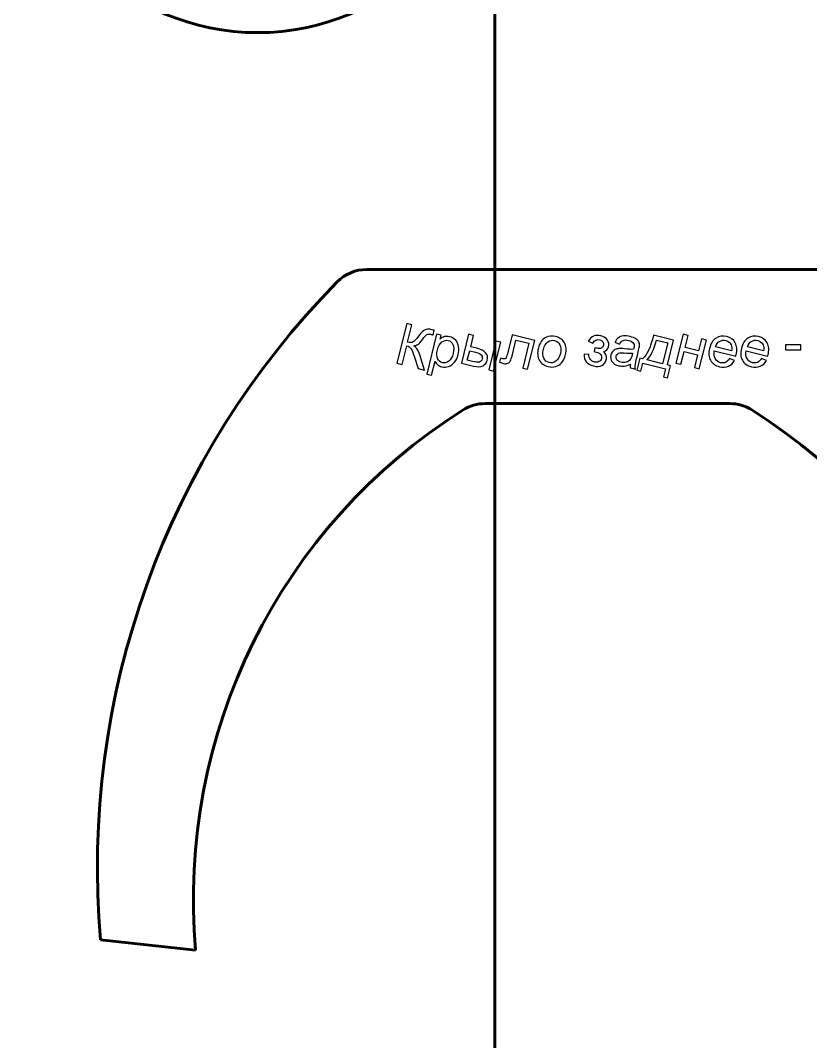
# Model space of a CAD drawing. Header units: centimetres. Extents: x 259 to 610, y 357 to 1252.
# Drawn here: x 452.05 to 490.35, y 894.53 to 944.03 of the extents above; entities that cross this region are included whole.
import ezdxf

# ---------------------------------------------------------------- set-up
doc = ezdxf.new("R2010")
doc.units = ezdxf.units.CM
doc.header["$MEASUREMENT"] = 0
doc.layers.add('layer 1', color=7, linetype='Continuous')

msp = doc.modelspace()

# ---------------------------------------------------------------- linework, layer by layer
at = {"layer": 'layer 1', "color": 5, "lineweight": 60}
msp.add_open_spline([(475.04504, 954.93782), (475.04504, 961.28909), (469.89632, 966.43781), (463.54506, 966.43782), (463.54506, 966.43782), (457.19379, 966.43783), (452.04506, 961.28912), (452.04504, 954.93785), (452.04504, 954.93785), (452.04502, 948.58658), (457.19373, 943.43785), (463.54499, 943.43782), (463.54499, 943.43782), (469.89626, 943.4378), (475.04501, 948.58649), (475.04504, 954.93776), (475.04594, 1145.47586), (475.04504, 573.86162), (475.04504, 954.93782)], degree=3, knots=[0, 0, 0, 0, 0.2, 0.2, 0.2, 0.2, 0.4, 0.4, 0.4, 0.4, 0.6, 0.6, 0.6, 0.6, 1, 1, 1, 1.00006, 1.00006, 1.00006, 1.00006], dxfattribs=at)
for points in [[(468.82992, 931.95751), (468.29381, 931.95751), (467.78015, 931.74228), (467.40418, 931.36011)], [(492.1787, 931.95751), (492.1787, 931.95751), (468.82992, 931.95751), (468.82992, 931.95751)], [(467.40418, 931.36011), (459.09713, 922.91602), (454.90317, 911.25844), (455.92683, 899.45751)], [(474.5701, 925.45751), (474.19291, 925.45751), (473.8234, 925.35084), (473.50423, 925.14982)], [(474.5701, 925.45751), (474.5701, 925.45751), (486.43851, 925.45751), (486.43851, 925.45751)], [(487.50438, 925.14982), (487.18522, 925.35084), (486.81571, 925.45751), (486.43851, 925.45751)], [(473.50423, 925.14982), (464.60716, 919.54612), (459.59953, 909.43024), (460.53834, 898.95751)], [(500.47027, 898.95751), (501.40908, 909.43019), (496.40151, 919.54602), (487.50451, 925.14974)], [(455.92683, 899.45751), (455.92683, 899.45751), (460.53834, 898.95751), (460.53834, 898.95751)]]:
    msp.add_open_spline(points, degree=3, dxfattribs=at)
at = {"layer": 'layer 1'}
for points, knots in [([(470.77231, 929.34473), (470.77231, 929.34473), (471.02787, 929.2813), (471.02787, 929.2813), (471.02787, 929.2813), (471.02787, 929.2813), (470.81722, 928.43639), (470.81722, 928.43639), (470.81722, 928.43639), (470.93389, 928.40722), (471.02139, 928.40954), (471.08019, 928.44287), (471.08019, 928.44287), (471.13851, 928.47621), (471.22602, 928.56973), (471.34269, 928.72343), (471.34269, 928.72343), (471.42787, 928.8364), (471.49407, 928.91463), (471.54176, 928.95815), (471.54176, 928.95815), (471.58944, 929.00167), (471.64962, 929.03315), (471.72232, 929.0526), (471.72232, 929.0526), (471.79546, 929.07204), (471.87046, 929.07251), (471.94778, 929.05307), (471.94778, 929.05307), (472.04593, 929.02852), (472.09731, 929.01464), (472.10241, 929.01185), (472.10241, 929.01185), (472.10241, 929.01185), (472.04732, 928.79056), (472.04732, 928.79056), (472.04732, 928.79056), (472.03852, 928.79287), (472.02139, 928.79751), (471.99593, 928.80492), (471.99593, 928.80492), (471.96814, 928.81278), (471.95148, 928.81741), (471.945, 928.8188), (471.945, 928.8188), (471.86352, 928.83918), (471.79824, 928.83454), (471.7487, 928.80492), (471.7487, 928.80492), (471.6987, 928.77575), (471.63157, 928.70306), (471.54778, 928.58686), (471.54778, 928.58686), (471.44222, 928.44009), (471.36166, 928.35075), (471.30611, 928.31926), (471.30611, 928.31926), (471.25102, 928.28778), (471.18898, 928.26741), (471.12046, 928.25723), (471.12046, 928.25723), (471.2362, 928.19195), (471.33064, 928.04658), (471.40287, 927.82112), (471.40287, 927.82112), (471.40287, 927.82112), (471.6399, 927.07992), (471.6399, 927.07992), (471.6399, 927.07992), (471.6399, 927.07992), (471.32277, 927.15861), (471.32277, 927.15861), (471.32277, 927.15861), (471.32277, 927.15861), (471.13111, 927.76278), (471.13111, 927.76278), (471.13111, 927.76278), (471.0788, 927.92944), (471.02926, 928.04751), (470.98342, 928.11602), (470.98342, 928.11602), (470.93713, 928.18501), (470.86675, 928.2313), (470.77185, 928.25491), (470.77185, 928.25491), (470.77185, 928.25491), (470.54685, 927.35214), (470.54685, 927.35214), (470.54685, 927.35214), (470.54685, 927.35214), (470.29176, 927.41602), (470.29176, 927.41602), (470.29176, 927.41602), (470.29176, 927.41602), (470.77231, 929.34473), (470.77231, 929.34473)], [0, 0, 0, 0, 0.04, 0.04, 0.04, 0.04, 0.08, 0.08, 0.08, 0.08, 0.12, 0.12, 0.12, 0.12, 0.16, 0.16, 0.16, 0.16, 0.2, 0.2, 0.2, 0.2, 0.24, 0.24, 0.24, 0.24, 0.28, 0.28, 0.28, 0.28, 0.32, 0.32, 0.32, 0.32, 0.36, 0.36, 0.36, 0.36, 0.4, 0.4, 0.4, 0.4, 0.44, 0.44, 0.44, 0.44, 0.48, 0.48, 0.48, 0.48, 0.52, 0.52, 0.52, 0.52, 0.56, 0.56, 0.56, 0.56, 0.6, 0.6, 0.6, 0.6, 0.64, 0.64, 0.64, 0.64, 0.68, 0.68, 0.68, 0.68, 0.72, 0.72, 0.72, 0.72, 0.76, 0.76, 0.76, 0.76, 0.8, 0.8, 0.8, 0.8, 0.84, 0.84, 0.84, 0.84, 0.88, 0.88, 0.88, 0.88, 0.92, 0.92, 0.92, 0.92, 1, 1, 1, 1]), ([(471.74176, 926.88917), (471.74176, 926.88917), (472.22371, 928.82158), (472.22371, 928.82158), (472.22371, 928.82158), (472.22371, 928.82158), (472.43944, 928.76787), (472.43944, 928.76787), (472.43944, 928.76787), (472.43944, 928.76787), (472.39407, 928.5864), (472.39407, 928.5864), (472.39407, 928.5864), (472.46305, 928.64472), (472.53343, 928.68361), (472.60658, 928.70306), (472.60658, 928.70306), (472.67927, 928.72297), (472.76121, 928.72111), (472.85288, 928.69843), (472.85288, 928.69843), (472.97185, 928.6688), (473.06954, 928.61186), (473.14547, 928.52759), (473.14547, 928.52759), (473.22139, 928.44334), (473.26862, 928.33964), (473.28713, 928.21649), (473.28713, 928.21649), (473.30565, 928.09288), (473.29824, 927.96463), (473.26537, 927.8313), (473.26537, 927.8313), (473.22972, 927.68825), (473.17186, 927.56603), (473.09177, 927.46417), (473.09177, 927.46417), (473.01213, 927.36278), (472.91583, 927.29333), (472.80287, 927.25677), (472.80287, 927.25677), (472.68991, 927.22019), (472.57926, 927.21556), (472.47139, 927.24241), (472.47139, 927.24241), (472.39269, 927.26186), (472.32602, 927.29658), (472.27139, 927.34519), (472.27139, 927.34519), (472.21723, 927.39426), (472.17602, 927.44936), (472.14824, 927.51001), (472.14824, 927.51001), (472.14824, 927.51001), (471.9788, 926.82991), (471.9788, 926.82991), (471.9788, 926.82991), (471.9788, 926.82991), (471.74176, 926.88917), (471.74176, 926.88917)], [0, 0, 0, 0, 0.0625, 0.0625, 0.0625, 0.0625, 0.125, 0.125, 0.125, 0.125, 0.1875, 0.1875, 0.1875, 0.1875, 0.25, 0.25, 0.25, 0.25, 0.3125, 0.3125, 0.3125, 0.3125, 0.375, 0.375, 0.375, 0.375, 0.4375, 0.4375, 0.4375, 0.4375, 0.5, 0.5, 0.5, 0.5, 0.5625, 0.5625, 0.5625, 0.5625, 0.625, 0.625, 0.625, 0.625, 0.6875, 0.6875, 0.6875, 0.6875, 0.75, 0.75, 0.75, 0.75, 0.8125, 0.8125, 0.8125, 0.8125, 0.875, 0.875, 0.875, 0.875, 1, 1, 1, 1]), ([(473.77371, 928.82065), (473.77371, 928.82065), (474.01074, 928.7614), (474.01074, 928.7614), (474.01074, 928.7614), (474.01074, 928.7614), (473.87464, 928.21556), (473.87464, 928.21556), (473.87464, 928.21556), (473.87464, 928.21556), (474.17464, 928.14056), (474.17464, 928.14056), (474.17464, 928.14056), (474.37001, 928.09195), (474.51121, 928.01649), (474.59825, 927.91417), (474.59825, 927.91417), (474.68482, 927.81186), (474.71167, 927.69427), (474.67834, 927.56093), (474.67834, 927.56093), (474.64917, 927.44426), (474.58019, 927.35537), (474.47139, 927.29427), (474.47139, 927.29427), (474.3626, 927.23361), (474.21167, 927.22713), (474.01769, 927.27575), (474.01769, 927.27575), (474.01769, 927.27575), (473.42556, 927.42343), (473.42556, 927.42343), (473.42556, 927.42343), (473.42556, 927.42343), (473.77371, 928.82065), (473.77371, 928.82065)], [0, 0, 0, 0, 0.1, 0.1, 0.1, 0.1, 0.2, 0.2, 0.2, 0.2, 0.3, 0.3, 0.3, 0.3, 0.4, 0.4, 0.4, 0.4, 0.5, 0.5, 0.5, 0.5, 0.6, 0.6, 0.6, 0.6, 0.7, 0.7, 0.7, 0.7, 0.8, 0.8, 0.8, 0.8, 1, 1, 1, 1]), ([(475.88111, 928.79288), (475.88111, 928.79288), (476.98111, 928.5188), (476.98111, 928.5188), (476.98111, 928.5188), (476.98111, 928.5188), (476.63251, 927.12157), (476.63251, 927.12157), (476.63251, 927.12157), (476.63251, 927.12157), (476.39733, 927.17991), (476.39733, 927.17991), (476.39733, 927.17991), (476.39733, 927.17991), (476.69685, 928.3813), (476.69685, 928.3813), (476.69685, 928.3813), (476.69685, 928.3813), (476.06908, 928.53778), (476.06908, 928.53778), (476.06908, 928.53778), (476.06908, 928.53778), (475.89547, 927.84195), (475.89547, 927.84195), (475.89547, 927.84195), (475.85519, 927.67945), (475.82324, 927.57389), (475.79963, 927.52482), (475.79963, 927.52482), (475.77649, 927.47574), (475.73621, 927.43778), (475.67926, 927.41093), (475.67926, 927.41093), (475.62232, 927.38408), (475.54917, 927.38177), (475.45936, 927.40398), (475.45936, 927.40398), (475.40427, 927.41787), (475.3413, 927.43732), (475.27139, 927.46232), (475.27139, 927.46232), (475.27139, 927.46232), (475.32047, 927.65954), (475.32047, 927.65954), (475.32047, 927.65954), (475.32047, 927.65954), (475.42463, 927.63362), (475.42463, 927.63362), (475.42463, 927.63362), (475.47371, 927.62158), (475.50982, 927.61787), (475.53343, 927.62251), (475.53343, 927.62251), (475.55704, 927.62759), (475.5751, 927.6401), (475.5876, 927.66), (475.5876, 927.66), (475.6001, 927.68038), (475.62139, 927.75074), (475.65149, 927.87204), (475.65149, 927.87204), (475.65149, 927.87204), (475.88111, 928.79288), (475.88111, 928.79288)], [0, 0, 0, 0, 0.05882353, 0.05882353, 0.05882353, 0.05882353, 0.11764706, 0.11764706, 0.11764706, 0.11764706, 0.17647059, 0.17647059, 0.17647059, 0.17647059, 0.23529412, 0.23529412, 0.23529412, 0.23529412, 0.29411765, 0.29411765, 0.29411765, 0.29411765, 0.35294118, 0.35294118, 0.35294118, 0.35294118, 0.41176471, 0.41176471, 0.41176471, 0.41176471, 0.47058824, 0.47058824, 0.47058824, 0.47058824, 0.52941176, 0.52941176, 0.52941176, 0.52941176, 0.58823529, 0.58823529, 0.58823529, 0.58823529, 0.64705882, 0.64705882, 0.64705882, 0.64705882, 0.70588235, 0.70588235, 0.70588235, 0.70588235, 0.76470588, 0.76470588, 0.76470588, 0.76470588, 0.82352941, 0.82352941, 0.82352941, 0.82352941, 0.88235294, 0.88235294, 0.88235294, 0.88235294, 1, 1, 1, 1]), ([(477.15473, 928.14519), (477.21954, 928.40399), (477.33899, 928.5776), (477.51398, 928.66602), (477.51398, 928.66602), (477.65982, 928.73964), (477.81954, 928.75491), (477.99222, 928.71186), (477.99222, 928.71186), (478.18436, 928.66417), (478.32556, 928.56186), (478.4163, 928.40583), (478.4163, 928.40583), (478.50657, 928.24936), (478.52417, 928.06047), (478.46908, 927.83824), (478.46908, 927.83824), (478.42417, 927.65861), (478.36167, 927.52389), (478.28204, 927.43454), (478.28204, 927.43454), (478.20241, 927.34473), (478.10426, 927.28408), (477.98667, 927.25306), (477.98667, 927.25306), (477.86954, 927.22158), (477.7501, 927.22111), (477.62787, 927.25167), (477.62787, 927.25167), (477.43251, 927.30028), (477.28992, 927.4026), (477.20056, 927.55815), (477.20056, 927.55815), (477.11121, 927.71324), (477.09593, 927.90907), (477.15473, 928.14519)], [0, 0, 0, 0, 0.1, 0.1, 0.1, 0.1, 0.2, 0.2, 0.2, 0.2, 0.3, 0.3, 0.3, 0.3, 0.4, 0.4, 0.4, 0.4, 0.5, 0.5, 0.5, 0.5, 0.6, 0.6, 0.6, 0.6, 0.7, 0.7, 0.7, 0.7, 0.8, 0.8, 0.8, 0.8, 1, 1, 1, 1]), ([(479.85242, 927.97899), (479.85242, 927.97899), (479.89825, 928.16463), (479.89825, 928.16463), (479.89825, 928.16463), (479.99871, 928.14056), (480.06769, 928.12713), (480.10612, 928.12528), (480.10612, 928.12528), (480.14409, 928.12343), (480.1839, 928.13546), (480.2251, 928.16278), (480.2251, 928.16278), (480.2663, 928.18964), (480.29315, 928.22945), (480.30658, 928.28222), (480.30658, 928.28222), (480.32232, 928.34611), (480.31399, 928.4026), (480.28112, 928.4512), (480.28112, 928.4512), (480.24779, 928.50029), (480.19779, 928.53269), (480.1302, 928.54981), (480.1302, 928.54981), (479.99686, 928.58315), (479.88389, 928.5276), (479.7913, 928.38408), (479.7913, 928.38408), (479.7913, 928.38408), (479.57557, 928.47713), (479.57557, 928.47713), (479.57557, 928.47713), (479.71075, 928.72158), (479.91306, 928.81047), (480.18112, 928.7438), (480.18112, 928.7438), (480.33019, 928.70676), (480.43714, 928.63685), (480.50149, 928.53408), (480.50149, 928.53408), (480.56584, 928.4313), (480.58389, 928.32343), (480.55566, 928.21047), (480.55566, 928.21047), (480.52695, 928.09611), (480.44918, 928.01927), (480.32186, 927.97944), (480.32186, 927.97944), (480.38251, 927.92389), (480.42325, 927.86278), (480.44362, 927.79565), (480.44362, 927.79565), (480.46446, 927.72852), (480.46445, 927.65537), (480.44501, 927.57529), (480.44501, 927.57529), (480.41353, 927.45028), (480.34269, 927.35954), (480.23205, 927.30445), (480.23205, 927.30445), (480.12094, 927.24889), (479.9839, 927.24195), (479.81954, 927.28269), (479.81954, 927.28269), (479.50149, 927.36232), (479.35195, 927.54982), (479.37186, 927.84566), (479.37186, 927.84566), (479.37186, 927.84566), (479.60612, 927.83778), (479.60612, 927.83778), (479.60612, 927.83778), (479.6038, 927.74333), (479.62741, 927.66371), (479.67742, 927.59936), (479.67742, 927.59936), (479.72695, 927.53454), (479.7913, 927.49241), (479.87139, 927.4725), (479.87139, 927.4725), (479.95102, 927.4526), (480.02325, 927.45861), (480.0876, 927.49055), (480.0876, 927.49055), (480.15195, 927.52251), (480.19269, 927.57343), (480.21029, 927.6438), (480.21029, 927.6438), (480.22371, 927.69797), (480.21908, 927.74982), (480.19547, 927.79843), (480.19547, 927.79843), (480.17232, 927.84704), (480.14316, 927.88084), (480.10797, 927.90028), (480.10797, 927.90028), (480.07279, 927.92019), (480.00566, 927.94195), (479.90658, 927.96695), (479.90658, 927.96695), (479.89871, 927.9688), (479.88066, 927.97297), (479.85242, 927.97899)], [0, 0, 0, 0, 0.03703704, 0.03703704, 0.03703704, 0.03703704, 0.07407407, 0.07407407, 0.07407407, 0.07407407, 0.11111111, 0.11111111, 0.11111111, 0.11111111, 0.14814815, 0.14814815, 0.14814815, 0.14814815, 0.18518519, 0.18518519, 0.18518519, 0.18518519, 0.22222222, 0.22222222, 0.22222222, 0.22222222, 0.25925926, 0.25925926, 0.25925926, 0.25925926, 0.2962963, 0.2962963, 0.2962963, 0.2962963, 0.33333333, 0.33333333, 0.33333333, 0.33333333, 0.37037037, 0.37037037, 0.37037037, 0.37037037, 0.40740741, 0.40740741, 0.40740741, 0.40740741, 0.44444444, 0.44444444, 0.44444444, 0.44444444, 0.48148148, 0.48148148, 0.48148148, 0.48148148, 0.51851852, 0.51851852, 0.51851852, 0.51851852, 0.55555556, 0.55555556, 0.55555556, 0.55555556, 0.59259259, 0.59259259, 0.59259259, 0.59259259, 0.62962963, 0.62962963, 0.62962963, 0.62962963, 0.66666667, 0.66666667, 0.66666667, 0.66666667, 0.7037037, 0.7037037, 0.7037037, 0.7037037, 0.74074074, 0.74074074, 0.74074074, 0.74074074, 0.77777778, 0.77777778, 0.77777778, 0.77777778, 0.81481481, 0.81481481, 0.81481481, 0.81481481, 0.85185185, 0.85185185, 0.85185185, 0.85185185, 0.88888889, 0.88888889, 0.88888889, 0.88888889, 0.92592593, 0.92592593, 0.92592593, 0.92592593, 1, 1, 1, 1]), ([(481.61399, 927.36972), (481.50751, 927.31694), (481.41029, 927.28547), (481.3214, 927.27482), (481.3214, 927.27482), (481.23251, 927.26417), (481.14176, 927.27065), (481.04871, 927.2938), (481.04871, 927.2938), (480.89501, 927.33223), (480.78667, 927.3989), (480.72279, 927.49473), (480.72279, 927.49473), (480.65889, 927.5901), (480.64176, 927.69612), (480.67093, 927.81278), (480.67093, 927.81278), (480.68807, 927.8813), (480.71908, 927.94009), (480.76445, 927.98871), (480.76445, 927.98871), (480.80935, 928.03732), (480.86167, 928.07296), (480.92047, 928.09426), (480.92047, 928.09426), (480.97926, 928.11603), (481.04269, 928.12759), (481.11028, 928.12945), (481.11028, 928.12945), (481.15982, 928.13037), (481.23297, 928.12435), (481.32973, 928.11278), (481.32973, 928.11278), (481.52648, 928.08778), (481.67418, 928.07991), (481.77232, 928.08871), (481.77232, 928.08871), (481.78112, 928.12112), (481.78667, 928.14148), (481.78899, 928.15028), (481.78899, 928.15028), (481.81306, 928.24704), (481.80751, 928.32065), (481.77278, 928.37111), (481.77278, 928.37111), (481.72556, 928.43963), (481.64222, 928.48871), (481.52325, 928.51833), (481.52325, 928.51833), (481.41167, 928.54611), (481.32464, 928.54751), (481.26167, 928.52158), (481.26167, 928.52158), (481.19917, 928.49565), (481.14269, 928.43639), (481.09223, 928.3438), (481.09223, 928.3438), (481.09223, 928.3438), (480.86861, 928.43269), (480.86861, 928.43269), (480.86861, 928.43269), (480.91445, 928.52667), (480.96908, 928.59843), (481.03251, 928.64704), (481.03251, 928.64704), (481.09593, 928.69611), (481.17741, 928.72575), (481.27695, 928.73593), (481.27695, 928.73593), (481.37603, 928.74611), (481.48621, 928.73593), (481.60612, 928.70583), (481.60612, 928.70583), (481.72556, 928.67621), (481.81908, 928.63825), (481.88621, 928.59149), (481.88621, 928.59149), (481.9538, 928.54473), (482.0001, 928.49565), (482.02463, 928.44473), (482.02463, 928.44473), (482.04917, 928.39334), (482.06028, 928.33362), (482.05797, 928.2651), (482.05797, 928.2651), (482.05565, 928.22251), (482.04176, 928.14889), (482.01538, 928.0438), (482.01538, 928.0438), (482.01538, 928.0438), (481.93667, 927.72806), (481.93667, 927.72806), (481.93667, 927.72806), (481.88158, 927.50768), (481.85195, 927.36742), (481.84779, 927.3063), (481.84779, 927.3063), (481.84316, 927.24565), (481.84918, 927.18455), (481.86584, 927.12389), (481.86584, 927.12389), (481.86584, 927.12389), (481.61816, 927.18547), (481.61816, 927.18547), (481.61816, 927.18547), (481.60612, 927.24056), (481.60473, 927.30213), (481.61399, 927.36972)], [0, 0, 0, 0, 0.03571429, 0.03571429, 0.03571429, 0.03571429, 0.07142857, 0.07142857, 0.07142857, 0.07142857, 0.10714286, 0.10714286, 0.10714286, 0.10714286, 0.14285714, 0.14285714, 0.14285714, 0.14285714, 0.17857143, 0.17857143, 0.17857143, 0.17857143, 0.21428571, 0.21428571, 0.21428571, 0.21428571, 0.25, 0.25, 0.25, 0.25, 0.28571429, 0.28571429, 0.28571429, 0.28571429, 0.32142857, 0.32142857, 0.32142857, 0.32142857, 0.35714286, 0.35714286, 0.35714286, 0.35714286, 0.39285714, 0.39285714, 0.39285714, 0.39285714, 0.42857143, 0.42857143, 0.42857143, 0.42857143, 0.46428571, 0.46428571, 0.46428571, 0.46428571, 0.5, 0.5, 0.5, 0.5, 0.53571429, 0.53571429, 0.53571429, 0.53571429, 0.57142857, 0.57142857, 0.57142857, 0.57142857, 0.60714286, 0.60714286, 0.60714286, 0.60714286, 0.64285714, 0.64285714, 0.64285714, 0.64285714, 0.67857143, 0.67857143, 0.67857143, 0.67857143, 0.71428571, 0.71428571, 0.71428571, 0.71428571, 0.75, 0.75, 0.75, 0.75, 0.78571429, 0.78571429, 0.78571429, 0.78571429, 0.82142857, 0.82142857, 0.82142857, 0.82142857, 0.85714286, 0.85714286, 0.85714286, 0.85714286, 0.89285714, 0.89285714, 0.89285714, 0.89285714, 0.92857143, 0.92857143, 0.92857143, 0.92857143, 1, 1, 1, 1]), ([(482.73946, 928.77529), (482.73946, 928.77529), (483.71307, 928.53223), (483.71307, 928.53223), (483.71307, 928.53223), (483.71307, 928.53223), (483.41307, 927.32991), (483.41307, 927.32991), (483.41307, 927.32991), (483.41307, 927.32991), (483.56445, 927.29241), (483.56445, 927.29241), (483.56445, 927.29241), (483.56445, 927.29241), (483.41724, 926.70167), (483.41724, 926.70167), (483.41724, 926.70167), (483.41724, 926.70167), (483.22232, 926.74981), (483.22232, 926.74981), (483.22232, 926.74981), (483.22232, 926.74981), (483.32093, 927.14611), (483.32093, 927.14611), (483.32093, 927.14611), (483.32093, 927.14611), (482.2214, 927.42019), (482.2214, 927.42019), (482.2214, 927.42019), (482.2214, 927.42019), (482.12233, 927.02435), (482.12233, 927.02435), (482.12233, 927.02435), (482.12233, 927.02435), (481.92788, 927.07297), (481.92788, 927.07297), (481.92788, 927.07297), (481.92788, 927.07297), (482.0751, 927.66371), (482.0751, 927.66371), (482.0751, 927.66371), (482.0751, 927.66371), (482.2001, 927.63222), (482.2001, 927.63222), (482.2001, 927.63222), (482.42325, 927.81695), (482.60288, 928.19797), (482.73946, 928.77529)], [0, 0, 0, 0, 0.07692308, 0.07692308, 0.07692308, 0.07692308, 0.15384615, 0.15384615, 0.15384615, 0.15384615, 0.23076923, 0.23076923, 0.23076923, 0.23076923, 0.30769231, 0.30769231, 0.30769231, 0.30769231, 0.38461538, 0.38461538, 0.38461538, 0.38461538, 0.46153846, 0.46153846, 0.46153846, 0.46153846, 0.53846154, 0.53846154, 0.53846154, 0.53846154, 0.61538462, 0.61538462, 0.61538462, 0.61538462, 0.69230769, 0.69230769, 0.69230769, 0.69230769, 0.76923077, 0.76923077, 0.76923077, 0.76923077, 0.84615385, 0.84615385, 0.84615385, 0.84615385, 1, 1, 1, 1]), ([(484.17463, 928.82158), (484.17463, 928.82158), (484.41121, 928.76232), (484.41121, 928.76232), (484.41121, 928.76232), (484.41121, 928.76232), (484.2663, 928.18083), (484.2663, 928.18083), (484.2663, 928.18083), (484.2663, 928.18083), (484.92279, 928.01695), (484.92279, 928.01695), (484.92279, 928.01695), (484.92279, 928.01695), (485.06816, 928.5989), (485.06816, 928.5989), (485.06816, 928.5989), (485.06816, 928.5989), (485.30473, 928.53963), (485.30473, 928.53963), (485.30473, 928.53963), (485.30473, 928.53963), (484.95658, 927.14241), (484.95658, 927.14241), (484.95658, 927.14241), (484.95658, 927.14241), (484.71954, 927.20121), (484.71954, 927.20121), (484.71954, 927.20121), (484.71954, 927.20121), (484.87417, 927.82111), (484.87417, 927.82111), (484.87417, 927.82111), (484.87417, 927.82111), (484.21769, 927.98501), (484.21769, 927.98501), (484.21769, 927.98501), (484.21769, 927.98501), (484.06306, 927.36509), (484.06306, 927.36509), (484.06306, 927.36509), (484.06306, 927.36509), (483.82649, 927.42435), (483.82649, 927.42435), (483.82649, 927.42435), (483.82649, 927.42435), (484.17463, 928.82158), (484.17463, 928.82158)], [0, 0, 0, 0, 0.07692308, 0.07692308, 0.07692308, 0.07692308, 0.15384615, 0.15384615, 0.15384615, 0.15384615, 0.23076923, 0.23076923, 0.23076923, 0.23076923, 0.30769231, 0.30769231, 0.30769231, 0.30769231, 0.38461538, 0.38461538, 0.38461538, 0.38461538, 0.46153846, 0.46153846, 0.46153846, 0.46153846, 0.53846154, 0.53846154, 0.53846154, 0.53846154, 0.61538462, 0.61538462, 0.61538462, 0.61538462, 0.69230769, 0.69230769, 0.69230769, 0.69230769, 0.76923077, 0.76923077, 0.76923077, 0.76923077, 0.84615385, 0.84615385, 0.84615385, 0.84615385, 1, 1, 1, 1]), ([(486.42741, 927.63593), (486.42741, 927.63593), (486.66446, 927.54472), (486.66446, 927.54472), (486.66446, 927.54472), (486.59038, 927.41139), (486.49131, 927.31834), (486.36723, 927.26556), (486.36723, 927.26556), (486.24316, 927.21232), (486.1001, 927.2063), (485.9376, 927.24658), (485.9376, 927.24658), (485.73344, 927.2975), (485.58714, 927.40074), (485.49871, 927.55676), (485.49871, 927.55676), (485.41029, 927.71232), (485.39455, 927.90398), (485.45103, 928.13084), (485.45103, 928.13084), (485.50982, 928.36602), (485.61584, 928.53316), (485.76909, 928.63315), (485.76909, 928.63315), (485.92232, 928.73269), (486.09547, 928.75861), (486.28853, 928.71047), (486.28853, 928.71047), (486.47557, 928.66371), (486.61214, 928.56185), (486.69872, 928.40537), (486.69872, 928.40537), (486.78575, 928.2489), (486.8001, 928.05491), (486.74269, 927.82435), (486.74269, 927.82435), (486.73899, 927.81047), (486.73343, 927.78917), (486.72556, 927.7614), (486.72556, 927.7614), (486.72556, 927.7614), (485.68344, 928.02111), (485.68344, 928.02111), (485.68344, 928.02111), (485.65427, 927.86556), (485.66816, 927.73732), (485.72603, 927.63639), (485.72603, 927.63639), (485.78344, 927.535), (485.87094, 927.47019), (485.98761, 927.44102), (485.98761, 927.44102), (486.07417, 927.41926), (486.15427, 927.42389), (486.22695, 927.45399), (486.22695, 927.45399), (486.29964, 927.48408), (486.3663, 927.54519), (486.42741, 927.63593)], [0, 0, 0, 0, 0.0625, 0.0625, 0.0625, 0.0625, 0.125, 0.125, 0.125, 0.125, 0.1875, 0.1875, 0.1875, 0.1875, 0.25, 0.25, 0.25, 0.25, 0.3125, 0.3125, 0.3125, 0.3125, 0.375, 0.375, 0.375, 0.375, 0.4375, 0.4375, 0.4375, 0.4375, 0.5, 0.5, 0.5, 0.5, 0.5625, 0.5625, 0.5625, 0.5625, 0.625, 0.625, 0.625, 0.625, 0.6875, 0.6875, 0.6875, 0.6875, 0.75, 0.75, 0.75, 0.75, 0.8125, 0.8125, 0.8125, 0.8125, 0.875, 0.875, 0.875, 0.875, 1, 1, 1, 1]), ([(487.97232, 927.63593), (487.97232, 927.63593), (488.20937, 927.54472), (488.20937, 927.54472), (488.20937, 927.54472), (488.13529, 927.41139), (488.03622, 927.31834), (487.91214, 927.26556), (487.91214, 927.26556), (487.78807, 927.21232), (487.64501, 927.2063), (487.48251, 927.24658), (487.48251, 927.24658), (487.27835, 927.2975), (487.13205, 927.40074), (487.04362, 927.55676), (487.04362, 927.55676), (486.9552, 927.71232), (486.93946, 927.90398), (486.99594, 928.13084), (486.99594, 928.13084), (487.05473, 928.36602), (487.16075, 928.53316), (487.314, 928.63315), (487.314, 928.63315), (487.46723, 928.73269), (487.64038, 928.75861), (487.83344, 928.71047), (487.83344, 928.71047), (488.02048, 928.66371), (488.15705, 928.56185), (488.24363, 928.40537), (488.24363, 928.40537), (488.33066, 928.2489), (488.34501, 928.05491), (488.2876, 927.82435), (488.2876, 927.82435), (488.2839, 927.81047), (488.27834, 927.78917), (488.27047, 927.7614), (488.27047, 927.7614), (488.27047, 927.7614), (487.22835, 928.02111), (487.22835, 928.02111), (487.22835, 928.02111), (487.19918, 927.86556), (487.21307, 927.73732), (487.27094, 927.63639), (487.27094, 927.63639), (487.32835, 927.535), (487.41585, 927.47019), (487.53252, 927.44102), (487.53252, 927.44102), (487.61908, 927.41926), (487.69918, 927.42389), (487.77186, 927.45399), (487.77186, 927.45399), (487.84455, 927.48408), (487.91121, 927.54519), (487.97232, 927.63593)], [0, 0, 0, 0, 0.0625, 0.0625, 0.0625, 0.0625, 0.125, 0.125, 0.125, 0.125, 0.1875, 0.1875, 0.1875, 0.1875, 0.25, 0.25, 0.25, 0.25, 0.3125, 0.3125, 0.3125, 0.3125, 0.375, 0.375, 0.375, 0.375, 0.4375, 0.4375, 0.4375, 0.4375, 0.5, 0.5, 0.5, 0.5, 0.5625, 0.5625, 0.5625, 0.5625, 0.625, 0.625, 0.625, 0.625, 0.6875, 0.6875, 0.6875, 0.6875, 0.75, 0.75, 0.75, 0.75, 0.8125, 0.8125, 0.8125, 0.8125, 0.875, 0.875, 0.875, 0.875, 1, 1, 1, 1]), ([(472.26214, 928.06186), (472.21722, 927.88176), (472.22047, 927.7401), (472.27186, 927.63593), (472.27186, 927.63593), (472.32324, 927.53177), (472.40056, 927.46695), (472.50427, 927.44102), (472.50427, 927.44102), (472.60935, 927.41463), (472.71074, 927.43685), (472.80796, 927.50722), (472.80796, 927.50722), (472.90518, 927.57759), (472.97695, 927.70583), (473.02371, 927.89288), (473.02371, 927.89288), (473.06768, 928.07111), (473.06444, 928.21325), (473.01352, 928.32019), (473.01352, 928.32019), (472.96213, 928.42713), (472.88575, 928.49334), (472.78389, 928.51834), (472.78389, 928.51834), (472.68297, 928.5438), (472.58204, 928.5188), (472.48111, 928.4438), (472.48111, 928.4438), (472.37973, 928.3688), (472.30704, 928.24149), (472.26214, 928.06186)], [0, 0, 0, 0, 0.11111111, 0.11111111, 0.11111111, 0.11111111, 0.22222222, 0.22222222, 0.22222222, 0.22222222, 0.33333333, 0.33333333, 0.33333333, 0.33333333, 0.44444444, 0.44444444, 0.44444444, 0.44444444, 0.55555556, 0.55555556, 0.55555556, 0.55555556, 0.66666667, 0.66666667, 0.66666667, 0.66666667, 0.77777778, 0.77777778, 0.77777778, 0.77777778, 1, 1, 1, 1]), ([(475.09871, 928.4901), (475.09871, 928.4901), (475.33575, 928.43084), (475.33575, 928.43084), (475.33575, 928.43084), (475.33575, 928.43084), (474.98714, 927.03361), (474.98714, 927.03361), (474.98714, 927.03361), (474.98714, 927.03361), (474.75057, 927.09288), (474.75057, 927.09288), (474.75057, 927.09288), (474.75057, 927.09288), (475.09871, 928.4901), (475.09871, 928.4901)], [0, 0, 0, 0, 0.2, 0.2, 0.2, 0.2, 0.4, 0.4, 0.4, 0.4, 0.6, 0.6, 0.6, 0.6, 1, 1, 1, 1]), ([(477.39825, 928.08454), (477.35381, 927.90538), (477.35936, 927.76185), (477.41538, 927.65352), (477.41538, 927.65352), (477.47093, 927.54473), (477.55843, 927.47574), (477.67648, 927.44611), (477.67648, 927.44611), (477.79408, 927.41695), (477.90334, 927.43732), (478.00334, 927.50723), (478.00334, 927.50723), (478.10381, 927.57714), (478.17695, 927.70399), (478.22278, 927.88732), (478.22278, 927.88732), (478.26583, 928.06), (478.2589, 928.20074), (478.20287, 928.30955), (478.20287, 928.30955), (478.14639, 928.41788), (478.05982, 928.48686), (477.94315, 928.51602), (477.94315, 928.51602), (477.8251, 928.54565), (477.71584, 928.52574), (477.61538, 928.4563), (477.61538, 928.4563), (477.51538, 928.38732), (477.44316, 928.26324), (477.39825, 928.08454)], [0, 0, 0, 0, 0.11111111, 0.11111111, 0.11111111, 0.11111111, 0.22222222, 0.22222222, 0.22222222, 0.22222222, 0.33333333, 0.33333333, 0.33333333, 0.33333333, 0.44444444, 0.44444444, 0.44444444, 0.44444444, 0.55555556, 0.55555556, 0.55555556, 0.55555556, 0.66666667, 0.66666667, 0.66666667, 0.66666667, 0.77777778, 0.77777778, 0.77777778, 0.77777778, 1, 1, 1, 1]), ([(482.8876, 928.52991), (482.75704, 928.08083), (482.60334, 927.76278), (482.42649, 927.57575), (482.42649, 927.57575), (482.42649, 927.57575), (483.17742, 927.38871), (483.17742, 927.38871), (483.17742, 927.38871), (483.17742, 927.38871), (483.42834, 928.39519), (483.42834, 928.39519), (483.42834, 928.39519), (483.42834, 928.39519), (482.8876, 928.52991), (482.8876, 928.52991)], [0, 0, 0, 0, 0.2, 0.2, 0.2, 0.2, 0.4, 0.4, 0.4, 0.4, 0.6, 0.6, 0.6, 0.6, 1, 1, 1, 1]), ([(485.74547, 928.21278), (485.74547, 928.21278), (486.52556, 928.01833), (486.52556, 928.01833), (486.52556, 928.01833), (486.54408, 928.13825), (486.53621, 928.23408), (486.50196, 928.30491), (486.50196, 928.30491), (486.44918, 928.4151), (486.36306, 928.48501), (486.2427, 928.5151), (486.2427, 928.5151), (486.1339, 928.54195), (486.03344, 928.52852), (485.9413, 928.47389), (485.9413, 928.47389), (485.84871, 928.41973), (485.78343, 928.33269), (485.74547, 928.21278)], [0, 0, 0, 0, 0.16666667, 0.16666667, 0.16666667, 0.16666667, 0.33333333, 0.33333333, 0.33333333, 0.33333333, 0.5, 0.5, 0.5, 0.5, 0.66666667, 0.66666667, 0.66666667, 0.66666667, 1, 1, 1, 1]), ([(487.29038, 928.21278), (487.29038, 928.21278), (488.07047, 928.01833), (488.07047, 928.01833), (488.07047, 928.01833), (488.08899, 928.13825), (488.08112, 928.23408), (488.04687, 928.30491), (488.04687, 928.30491), (487.99409, 928.4151), (487.90797, 928.48501), (487.78761, 928.5151), (487.78761, 928.5151), (487.67881, 928.54195), (487.57835, 928.52852), (487.48621, 928.47389), (487.48621, 928.47389), (487.39362, 928.41973), (487.32834, 928.33269), (487.29038, 928.21278)], [0, 0, 0, 0, 0.16666667, 0.16666667, 0.16666667, 0.16666667, 0.33333333, 0.33333333, 0.33333333, 0.33333333, 0.5, 0.5, 0.5, 0.5, 0.66666667, 0.66666667, 0.66666667, 0.66666667, 1, 1, 1, 1]), ([(489.12881, 928.06602), (489.12881, 928.06602), (489.12881, 928.31047), (489.12881, 928.31047), (489.12881, 928.31047), (489.12881, 928.31047), (489.88437, 928.31047), (489.88437, 928.31047), (489.88437, 928.31047), (489.88437, 928.31047), (489.88437, 928.06602), (489.88437, 928.06602), (489.88437, 928.06602), (489.88437, 928.06602), (489.12881, 928.06602), (489.12881, 928.06602)], [0, 0, 0, 0, 0.2, 0.2, 0.2, 0.2, 0.4, 0.4, 0.4, 0.4, 0.6, 0.6, 0.6, 0.6, 1, 1, 1, 1]), ([(473.71074, 927.55908), (473.71074, 927.55908), (473.95936, 927.49704), (473.95936, 927.49704), (473.95936, 927.49704), (474.10935, 927.45954), (474.22093, 927.45121), (474.29454, 927.47204), (474.29454, 927.47204), (474.36769, 927.49287), (474.41399, 927.54241), (474.43344, 927.62065), (474.43344, 927.62065), (474.44871, 927.68084), (474.43806, 927.74102), (474.40288, 927.80028), (474.40288, 927.80028), (474.36723, 927.85908), (474.26815, 927.90908), (474.10611, 927.94935), (474.10611, 927.94935), (474.10611, 927.94935), (473.82556, 928.01926), (473.82556, 928.01926), (473.82556, 928.01926), (473.82556, 928.01926), (473.71074, 927.55908), (473.71074, 927.55908)], [0, 0, 0, 0, 0.125, 0.125, 0.125, 0.125, 0.25, 0.25, 0.25, 0.25, 0.375, 0.375, 0.375, 0.375, 0.5, 0.5, 0.5, 0.5, 0.625, 0.625, 0.625, 0.625, 0.75, 0.75, 0.75, 0.75, 1, 1, 1, 1]), ([(481.72602, 927.90352), (481.63111, 927.88963), (481.495, 927.89195), (481.31677, 927.91047), (481.31677, 927.91047), (481.21631, 927.92066), (481.14315, 927.92204), (481.09871, 927.91464), (481.09871, 927.91464), (481.0538, 927.90723), (481.0163, 927.88918), (480.98575, 927.86093), (480.98575, 927.86093), (480.95566, 927.83269), (480.93528, 927.79797), (480.9251, 927.7563), (480.9251, 927.7563), (480.90936, 927.69334), (480.92, 927.635), (480.95751, 927.58084), (480.95751, 927.58084), (480.99455, 927.52667), (481.05936, 927.48824), (481.15148, 927.4651), (481.15148, 927.4651), (481.24269, 927.44241), (481.3288, 927.44241), (481.40982, 927.46463), (481.40982, 927.46463), (481.49084, 927.48685), (481.55658, 927.52806), (481.60704, 927.58917), (481.60704, 927.58917), (481.64593, 927.6364), (481.67834, 927.71232), (481.70426, 927.81648), (481.70426, 927.81648), (481.70426, 927.81648), (481.72602, 927.90352), (481.72602, 927.90352)], [0, 0, 0, 0, 0.09090909, 0.09090909, 0.09090909, 0.09090909, 0.18181818, 0.18181818, 0.18181818, 0.18181818, 0.27272727, 0.27272727, 0.27272727, 0.27272727, 0.36363636, 0.36363636, 0.36363636, 0.36363636, 0.45454545, 0.45454545, 0.45454545, 0.45454545, 0.54545455, 0.54545455, 0.54545455, 0.54545455, 0.63636364, 0.63636364, 0.63636364, 0.63636364, 0.72727273, 0.72727273, 0.72727273, 0.72727273, 0.81818182, 0.81818182, 0.81818182, 0.81818182, 1, 1, 1, 1])]:
    msp.add_open_spline(points, degree=3, knots=knots, dxfattribs=at)

doc.saveas('drawing.dxf')
